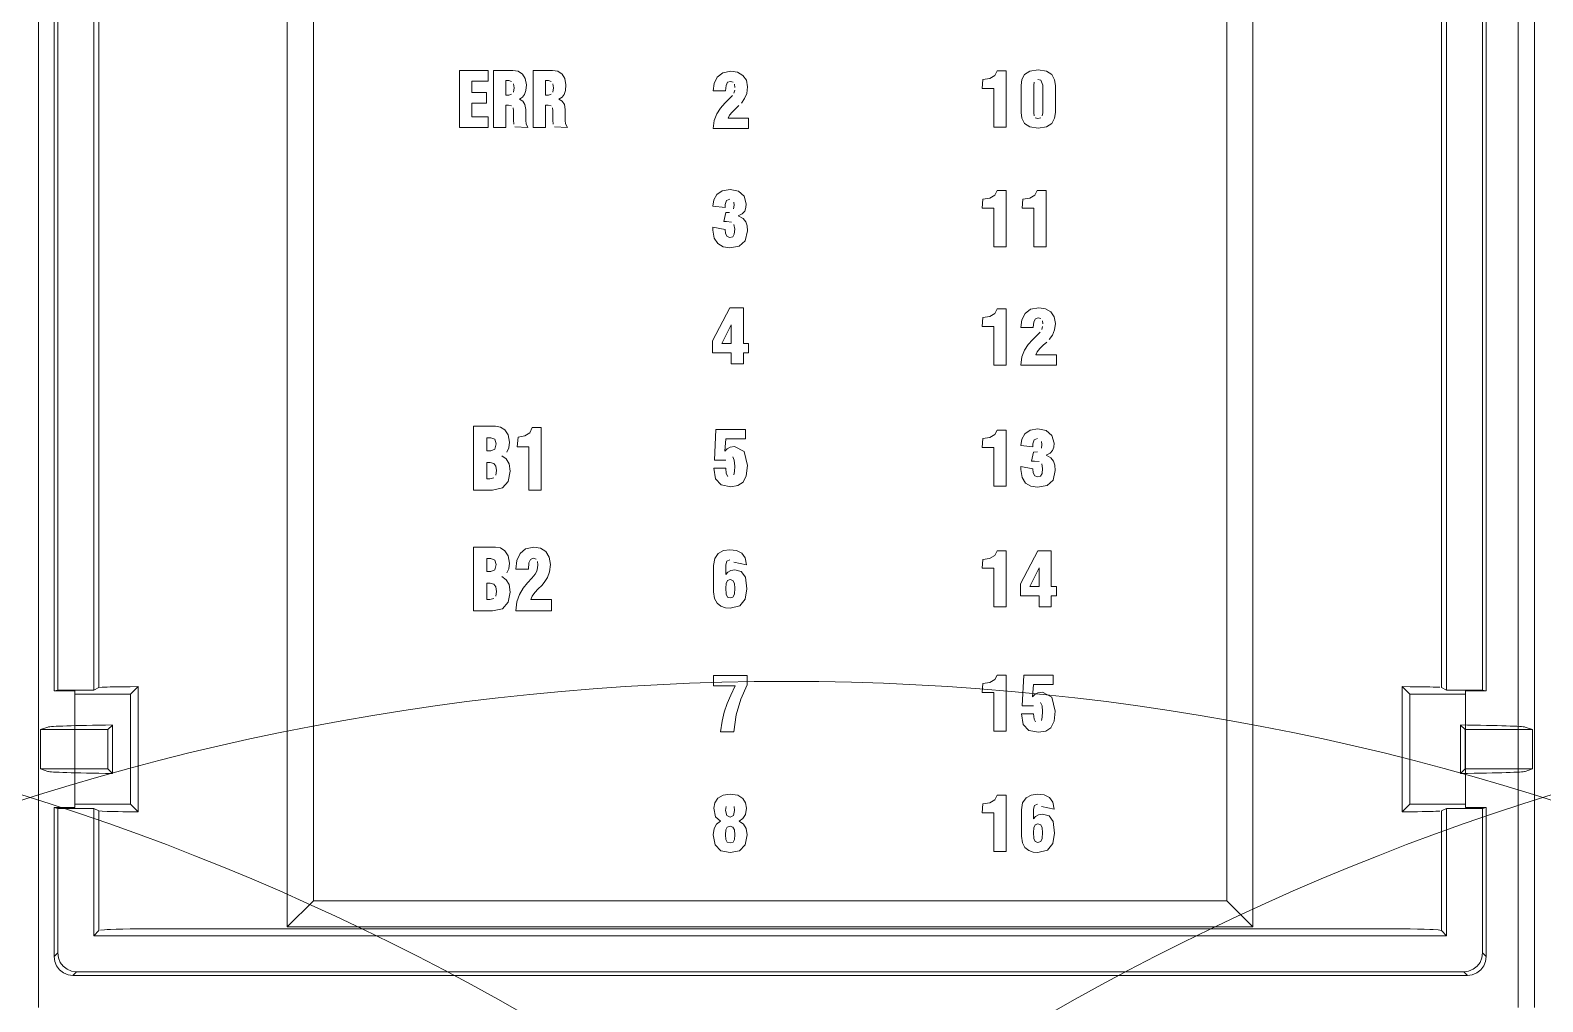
# Model space of a CAD drawing. Header units: millimetres. Extents: x -6000 to 26000, y -6000 to 26000.
# Drawn here: x 114.29 to 119.87, y -4328.75 to -4325.17 of the extents above; entities that cross this region are included whole.
import ezdxf

# ---------------------------------------------------------------- set-up
doc = ezdxf.new("R2010")
doc.units = ezdxf.units.MM
doc.header["$MEASUREMENT"] = 0
doc.layers.add('Чертеж и Рисунок_Ном._пера__7', color=7, linetype='Continuous', lineweight=15)

msp = doc.modelspace()

# ---------------------------------------------------------------- linework, layer by layer
at = {"layer": 'Чертеж и Рисунок_Ном._пера__7', "color": 7, "linetype": 'Continuous', "lineweight": 15}
for p, q in [((114.3193, -4328.7722), (114.3193, -4322.1764)), ((114.3193, -4328.7722), (114.3193, -4322.1767)), ((119.7813, -4328.7722), (119.7813, -4322.1764)), ((119.8416, -4322.1764), (119.8416, -4328.7722)), ((119.8416, -4322.1764), (119.8416, -4328.7722)), ((119.8416, -4328.7305), (119.8416, -4322.1767)), ((114.3772, -4323.0133), (114.3772, -4327.6039)), ((114.3906, -4323.016), (114.3906, -4327.6013)), ((114.5233, -4327.6013), (114.5233, -4323.016)), ((114.5425, -4323.0256), (114.5425, -4327.5917)), ((119.4978, -4327.5917), (119.4978, -4323.0256)), ((119.517, -4327.6013), (119.517, -4323.016)), ((119.6496, -4327.6013), (119.6496, -4323.016)), ((119.663, -4323.0133), (119.663, -4327.6039)), ((115.3344, -4324.4836), (115.3344, -4328.3784)), ((118.7059, -4328.3784), (118.7059, -4324.4836)), ((115.238, -4328.4748), (115.238, -4324.58)), ((118.8023, -4324.58), (118.8023, -4328.4748)), ((114.3906, -4327.6013), (114.3772, -4327.6039)), ((114.4537, -4327.6039), (114.3772, -4327.6039)), ((114.5233, -4327.6013), (114.3906, -4327.6013)), ((114.4537, -4327.6162), (114.4537, -4327.6039)), ((114.6595, -4327.6162), (114.4537, -4327.6162)), ((114.4537, -4327.6162), (114.4537, -4328.0226)), ((114.5425, -4327.5917), (114.5233, -4327.6013)), ((114.6595, -4327.6162), (114.6873, -4327.5883)), ((114.6595, -4327.6162), (114.6595, -4328.0226)), ((114.6873, -4327.5883), (114.6873, -4328.0504)), ((119.3529, -4327.5883), (119.3808, -4327.6162)), ((119.3529, -4328.0504), (119.3529, -4327.5883)), ((119.3808, -4328.0226), (119.3808, -4327.6162)), ((119.3808, -4327.6162), (119.5865, -4327.6162)), ((119.517, -4327.6013), (119.4978, -4327.5917)), ((119.6496, -4327.6013), (119.517, -4327.6013)), ((119.5865, -4327.6039), (119.5865, -4327.6162)), ((119.663, -4327.6039), (119.5865, -4327.6039)), ((119.5865, -4328.0226), (119.5865, -4327.6162)), ((119.663, -4327.6039), (119.6496, -4327.6013)), ((114.3266, -4327.7467), (114.3544, -4327.7374)), ((114.3266, -4327.7467), (114.3266, -4327.8921)), ((114.5757, -4327.7467), (114.3266, -4327.7467)), ((114.5757, -4327.7467), (114.5924, -4327.73)), ((114.5757, -4327.7467), (114.5757, -4327.8921)), ((114.5924, -4327.73), (114.5924, -4327.9088)), ((119.5685, -4327.73), (119.5685, -4327.9088)), ((119.5685, -4327.73), (119.5852, -4327.7467)), ((119.5852, -4327.7467), (119.5852, -4327.8921)), ((119.8343, -4327.7467), (119.5852, -4327.7467)), ((119.8343, -4327.7467), (119.8065, -4327.7374)), ((119.8343, -4327.7467), (119.8343, -4327.8921)), ((114.3544, -4327.9013), (114.3266, -4327.8921)), ((114.3266, -4327.8921), (114.5757, -4327.8921)), ((114.5757, -4327.8921), (114.5924, -4327.9088)), ((119.5685, -4327.9088), (119.5852, -4327.8921)), ((119.5852, -4327.8921), (119.8343, -4327.8921)), ((119.8065, -4327.9013), (119.8343, -4327.8921)), ((114.6595, -4328.0226), (114.4537, -4328.0226)), ((114.4537, -4328.0226), (114.4537, -4328.0348)), ((114.6873, -4328.0504), (114.6595, -4328.0226)), ((119.3529, -4328.0504), (119.3808, -4328.0226)), ((119.3808, -4328.0226), (119.5865, -4328.0226)), ((119.5865, -4328.0348), (119.5865, -4328.0226)), ((114.3772, -4328.0348), (114.3772, -4328.5847)), ((114.4537, -4328.0348), (114.3772, -4328.0348)), ((114.3906, -4328.0375), (114.3772, -4328.0348)), ((114.5233, -4328.0375), (114.3906, -4328.0375)), ((114.3906, -4328.0375), (114.3906, -4328.5713)), ((114.5233, -4328.0375), (114.5425, -4328.0471)), ((114.5233, -4328.0375), (114.5233, -4328.5079)), ((114.5425, -4328.0471), (114.5425, -4328.4887)), ((119.517, -4328.0375), (119.4978, -4328.0471)), ((119.4978, -4328.4887), (119.4978, -4328.0471)), ((119.6496, -4328.0375), (119.517, -4328.0375)), ((119.517, -4328.5079), (119.517, -4328.0375)), ((119.663, -4328.0348), (119.5865, -4328.0348)), ((119.663, -4328.0348), (119.6496, -4328.0375)), ((119.6496, -4328.5713), (119.6496, -4328.0375)), ((119.663, -4328.0348), (119.663, -4328.5847)), ((115.238, -4328.4748), (115.3344, -4328.3784)), ((115.3344, -4328.3784), (118.7059, -4328.3784)), ((118.7059, -4328.3784), (118.8023, -4328.4748)), ((118.8023, -4328.4748), (115.238, -4328.4748)), ((114.5233, -4328.5079), (114.5425, -4328.4887)), ((114.5233, -4328.5079), (119.517, -4328.5079)), ((119.2892, -4328.4817), (114.751, -4328.4817)), ((119.4978, -4328.4887), (119.517, -4328.5079)), ((114.3772, -4328.5847), (114.3906, -4328.5713)), ((119.663, -4328.5847), (119.6496, -4328.5713)), ((114.4465, -4328.654), (114.4599, -4328.6406)), ((114.4599, -4328.6406), (119.5803, -4328.6406)), ((119.5937, -4328.654), (119.5803, -4328.6406)), ((119.5937, -4328.654), (114.4465, -4328.654))]:
    msp.add_line(p, q, dxfattribs=at)
at = {"layer": 'Чертеж и Рисунок_Ном._пера__7', "color": 7, "linetype": 'Continuous', "lineweight": 15, "flags": 128}
for points in [[(115.8735, -4325.5253), (115.9792, -4325.5253), (115.9792, -4325.4852), (115.919, -4325.4852), (115.919, -4325.4355), (115.9729, -4325.4355), (115.9729, -4325.3954), (115.919, -4325.3954), (115.919, -4325.3539), (115.9792, -4325.3539), (115.9792, -4325.3139), (115.8735, -4325.3139)], [(116.8719, -4326.1901), (116.8077, -4326.3115), (116.8077, -4326.3565), (116.8766, -4326.3565), (116.8766, -4326.3971), (116.9214, -4326.3971), (116.9214, -4326.3565), (116.9408, -4326.3565), (116.9408, -4326.3215), (116.9214, -4326.3215), (116.9214, -4326.1901)], [(116.8766, -4326.3215), (116.8422, -4326.3215), (116.8766, -4326.2526)], [(118.008, -4327.0875), (117.9438, -4327.2088), (117.9438, -4327.2538), (118.0127, -4327.2538), (118.0127, -4327.2944), (118.0574, -4327.2944), (118.0574, -4327.2538), (118.0769, -4327.2538), (118.0769, -4327.2188), (118.0574, -4327.2188), (118.0574, -4327.0875)], [(118.0127, -4327.2188), (117.9782, -4327.2188), (118.0127, -4327.1499)]]:
    msp.add_lwpolyline(points, close=True, dxfattribs=at)
for points in [[(116.0903, -4325.3172), (116.0705, -4325.3139), (115.999, -4325.3139), (115.999, -4325.5253), (116.0445, -4325.5253), (116.0445, -4325.4428)], [(116.0445, -4325.3518), (116.0558, -4325.3518), (116.0657, -4325.3545)], [(116.0658, -4325.4022), (116.0561, -4325.4048), (116.0445, -4325.4048), (116.0445, -4325.3518)], [(116.106, -4325.3273), (116.0903, -4325.3172)], [(116.1165, -4325.3439), (116.106, -4325.3273)], [(116.1202, -4325.3671), (116.1165, -4325.3439)], [(116.2362, -4325.3172), (116.2165, -4325.3139), (116.1449, -4325.3139), (116.1449, -4325.5253), (116.1904, -4325.5253), (116.1904, -4325.4428)], [(116.1904, -4325.3518), (116.2018, -4325.3518), (116.2117, -4325.3545)], [(116.2118, -4325.4022), (116.202, -4325.4048), (116.1904, -4325.4048), (116.1904, -4325.3518)], [(116.252, -4325.3273), (116.2362, -4325.3172)], [(116.2624, -4325.3439), (116.252, -4325.3273)], [(116.2662, -4325.3671), (116.2624, -4325.3439)], [(116.8247, -4325.3388), (116.813, -4325.362)], [(116.8453, -4325.323), (116.8247, -4325.3388)], [(116.8756, -4325.3172), (116.8453, -4325.323)], [(116.9002, -4325.321), (116.8756, -4325.3172)], [(116.9197, -4325.3323), (116.9002, -4325.321)], [(116.9325, -4325.3504), (116.9197, -4325.3323)], [(116.9371, -4325.3749), (116.9325, -4325.3504)], [(117.8305, -4325.3438), (117.8056, -4325.3476), (117.8023, -4325.3802), (117.8456, -4325.3802), (117.8456, -4325.523)], [(117.8491, -4325.333), (117.8305, -4325.3438)], [(117.8456, -4325.523), (117.8909, -4325.523), (117.8909, -4325.3161), (117.8586, -4325.3161), (117.8491, -4325.333)], [(117.9492, -4325.3481), (117.9463, -4325.3697)], [(117.9593, -4325.3295), (117.9492, -4325.3481)], [(117.9786, -4325.3165), (117.9593, -4325.3295)], [(118.009, -4325.3117), (117.9786, -4325.3165)], [(118.0084, -4325.3473), (118.019, -4325.3498)], [(118.0407, -4325.3166), (118.009, -4325.3117)], [(118.019, -4325.3498), (118.0261, -4325.3688), (118.0261, -4325.4703), (118.0245, -4325.4821)], [(118.0603, -4325.3296), (118.0407, -4325.3166)], [(118.0701, -4325.3482), (118.0603, -4325.3296)], [(118.0701, -4325.4907), (118.0729, -4325.4692), (118.0729, -4325.3697), (118.0701, -4325.3482)], [(116.0723, -4325.3631), (116.0747, -4325.3783), (116.0724, -4325.3937)], [(116.1059, -4325.413), (116.114, -4325.4025)], [(116.114, -4325.4025), (116.1187, -4325.3878)], [(116.1187, -4325.3878), (116.1202, -4325.3671)], [(116.2183, -4325.3631), (116.2207, -4325.3783), (116.2183, -4325.3937)], [(116.2519, -4325.413), (116.2599, -4325.4025)], [(116.2599, -4325.4025), (116.2647, -4325.3878)], [(116.2647, -4325.3878), (116.2662, -4325.3671)], [(116.813, -4325.362), (116.8093, -4325.3899), (116.8553, -4325.3899), (116.8572, -4325.3692), (116.8633, -4325.3579)], [(116.8633, -4325.3579), (116.8735, -4325.3545)], [(116.8806, -4325.4072), (116.8676, -4325.4203)], [(116.8735, -4325.3545), (116.8838, -4325.3573)], [(116.8894, -4325.3864), (116.8864, -4325.3975)], [(116.8889, -4325.365), (116.8903, -4325.3766)], [(116.9259, -4325.4182), (116.934, -4325.3992)], [(116.934, -4325.3992), (116.9371, -4325.3749)], [(117.9463, -4325.3697), (117.9463, -4325.4692), (117.9492, -4325.4908), (117.9593, -4325.5095)], [(117.9942, -4325.4821), (117.9931, -4325.4703), (117.9931, -4325.3688), (117.9942, -4325.357)], [(116.0445, -4325.4428), (116.0545, -4325.4428), (116.0655, -4325.4451)], [(116.0711, -4325.4518), (116.0726, -4325.4631), (116.0726, -4325.4979), (116.0736, -4325.5122)], [(116.0944, -4325.4207), (116.1059, -4325.413)], [(116.1067, -4325.4276), (116.0944, -4325.4207)], [(116.115, -4325.4398), (116.1067, -4325.4276)], [(116.1193, -4325.5107), (116.1181, -4325.4988), (116.1181, -4325.4584), (116.115, -4325.4398)], [(116.1904, -4325.4428), (116.2004, -4325.4428), (116.2114, -4325.4451)], [(116.2171, -4325.4518), (116.2186, -4325.4631), (116.2186, -4325.4979), (116.2195, -4325.5122)], [(116.2404, -4325.4207), (116.2519, -4325.413)], [(116.2526, -4325.4276), (116.2404, -4325.4207)], [(116.261, -4325.4398), (116.2526, -4325.4276)], [(116.2653, -4325.5107), (116.2641, -4325.4988), (116.2641, -4325.4584), (116.261, -4325.4398)], [(116.8367, -4325.453), (116.8229, -4325.4739)], [(116.8523, -4325.4354), (116.8367, -4325.453)], [(116.8676, -4325.4203), (116.8523, -4325.4354)], [(116.8796, -4325.4677), (116.8923, -4325.4555)], [(116.8923, -4325.4555), (116.9047, -4325.444)], [(116.9141, -4325.4343), (116.9259, -4325.4182)], [(116.0776, -4325.5218), (116.1263, -4325.5253), (116.1193, -4325.5107)], [(116.2236, -4325.5218), (116.2722, -4325.5253), (116.2653, -4325.5107)], [(116.8093, -4325.5285), (116.9406, -4325.5285), (116.9406, -4325.4906), (116.8647, -4325.4906), (116.8695, -4325.4797)], [(116.8131, -4325.4989), (116.8093, -4325.5285)], [(116.8229, -4325.4739), (116.8131, -4325.4989)], [(116.8695, -4325.4797), (116.8796, -4325.4677)], [(117.9593, -4325.5095), (117.9786, -4325.5226)], [(118.019, -4325.4893), (118.0084, -4325.4918), (117.9987, -4325.4893)], [(118.0407, -4325.5225), (118.0603, -4325.5094)], [(118.0603, -4325.5094), (118.0701, -4325.4907)], [(117.9786, -4325.5226), (118.009, -4325.5275)], [(118.009, -4325.5275), (118.0407, -4325.5225)], [(116.8239, -4325.7719), (116.8126, -4325.7914), (116.809, -4325.8145), (116.8538, -4325.8204)], [(116.8434, -4325.7584), (116.8239, -4325.7719)], [(116.872, -4325.7533), (116.8434, -4325.7584)], [(116.8538, -4325.8204), (116.8538, -4325.8092), (116.8585, -4325.7944)], [(116.8585, -4325.7944), (116.8712, -4325.7889)], [(116.9033, -4325.76), (116.872, -4325.7533)], [(116.9243, -4325.7783), (116.9033, -4325.76)], [(116.9318, -4325.806), (116.9243, -4325.7783)], [(117.8305, -4325.7854), (117.8056, -4325.7892), (117.8023, -4325.8219), (117.8456, -4325.8219), (117.8456, -4325.9647)], [(117.8491, -4325.7746), (117.8305, -4325.7854)], [(117.8456, -4325.9647), (117.8909, -4325.9647), (117.8909, -4325.7577), (117.8586, -4325.7577), (117.8491, -4325.7746)], [(117.978, -4325.7854), (117.9531, -4325.7892), (117.9498, -4325.8219), (117.9931, -4325.8219), (117.9931, -4325.9647)], [(117.9966, -4325.7746), (117.978, -4325.7854)], [(117.9931, -4325.9647), (118.0384, -4325.9647), (118.0384, -4325.7577), (118.0061, -4325.7577), (117.9966, -4325.7746)], [(116.8705, -4325.8379), (116.8561, -4325.839), (116.8491, -4325.8722), (116.8594, -4325.8722), (116.8771, -4325.8745)], [(116.8855, -4325.8003), (116.8871, -4325.811), (116.8854, -4325.8253)], [(116.9024, -4325.8508), (116.9174, -4325.8437)], [(116.9201, -4325.8604), (116.9024, -4325.8508)], [(116.9174, -4325.8437), (116.9264, -4325.8333)], [(116.9264, -4325.8333), (116.9307, -4325.8205)], [(116.9307, -4325.8205), (116.9318, -4325.806)], [(116.8554, -4325.9157), (116.8538, -4325.9008), (116.809, -4325.8928), (116.809, -4325.9032), (116.8137, -4325.9329)], [(116.8894, -4325.8999), (116.8878, -4325.9181), (116.8822, -4325.9281)], [(116.8866, -4325.8829), (116.8894, -4325.8999)], [(116.9303, -4325.8724), (116.9201, -4325.8604)], [(116.9284, -4325.9425), (116.9362, -4325.9067)], [(116.9351, -4325.8877), (116.9303, -4325.8724)], [(116.9362, -4325.9067), (116.9351, -4325.8877)], [(116.8137, -4325.9329), (116.8267, -4325.9534)], [(116.8267, -4325.9534), (116.8464, -4325.9653)], [(116.8464, -4325.9653), (116.8714, -4325.9691)], [(116.861, -4325.9268), (116.8554, -4325.9157)], [(116.8714, -4325.9311), (116.861, -4325.9268)], [(116.8822, -4325.9281), (116.8714, -4325.9311)], [(116.8714, -4325.9691), (116.9062, -4325.9627)], [(116.9062, -4325.9627), (116.9284, -4325.9425)], [(118.0117, -4326.19), (117.9813, -4326.1958)], [(118.0363, -4326.1938), (118.0117, -4326.19)], [(117.8305, -4326.2221), (117.8056, -4326.2259), (117.8023, -4326.2586), (117.8456, -4326.2586), (117.8456, -4326.4014)], [(117.8491, -4326.2113), (117.8305, -4326.2221)], [(117.8456, -4326.4014), (117.8909, -4326.4014), (117.8909, -4326.1944), (117.8586, -4326.1944), (117.8491, -4326.2113)], [(117.9491, -4326.2348), (117.9454, -4326.2627), (117.9913, -4326.2627), (117.9933, -4326.242), (117.9994, -4326.2307)], [(117.9608, -4326.2117), (117.9491, -4326.2348)], [(117.9813, -4326.1958), (117.9608, -4326.2117)], [(117.9994, -4326.2307), (118.0096, -4326.2274)], [(118.0096, -4326.2274), (118.0198, -4326.2301)], [(118.0249, -4326.2378), (118.0264, -4326.2494)], [(118.0558, -4326.2051), (118.0363, -4326.1938)], [(118.0686, -4326.2233), (118.0558, -4326.2051)], [(118.0732, -4326.2477), (118.0686, -4326.2233)], [(118.0037, -4326.2932), (117.9884, -4326.3082)], [(118.0166, -4326.2801), (118.0037, -4326.2932)], [(118.0255, -4326.2592), (118.0224, -4326.2703)], [(118.0502, -4326.3072), (118.0619, -4326.2911)], [(118.0619, -4326.2911), (118.0701, -4326.272)], [(118.0701, -4326.272), (118.0732, -4326.2477)], [(117.9454, -4326.4014), (118.0767, -4326.4014), (118.0767, -4326.3634), (118.0008, -4326.3634), (118.0056, -4326.3525)], [(117.9589, -4326.3468), (117.9491, -4326.3717)], [(117.9727, -4326.3258), (117.9589, -4326.3468)], [(117.9884, -4326.3082), (117.9727, -4326.3258)], [(118.0056, -4326.3525), (118.0157, -4326.3405)], [(118.0157, -4326.3405), (118.0283, -4326.3283)], [(118.0283, -4326.3283), (118.0408, -4326.3168)], [(117.9491, -4326.3717), (117.9454, -4326.4014)], [(116.0247, -4326.6306), (116.0062, -4326.6273), (115.9252, -4326.6273), (115.9252, -4326.8631)], [(116.0414, -4326.641), (116.0247, -4326.6306)], [(116.1294, -4326.8631), (116.1745, -4326.8631), (116.1745, -4326.6323), (116.1423, -4326.6323), (116.1329, -4326.6511), (116.1143, -4326.6632)], [(118.0081, -4326.6368), (117.9795, -4326.6419)], [(118.0394, -4326.6435), (118.0081, -4326.6368)], [(115.9742, -4326.6697), (115.9892, -4326.6697), (116.0045, -4326.6755)], [(116.0045, -4326.712), (115.9892, -4326.7183), (115.9742, -4326.7183), (115.9742, -4326.6697)], [(116.0045, -4326.6755), (116.0091, -4326.6917)], [(116.0091, -4326.6917), (116.0045, -4326.712)], [(116.0581, -4326.6865), (116.0534, -4326.6594), (116.0414, -4326.641)], [(116.0552, -4326.7075), (116.0581, -4326.6865)], [(116.1143, -4326.6632), (116.0895, -4326.6674), (116.0862, -4326.7039), (116.1294, -4326.7039), (116.1294, -4326.8631)], [(116.8564, -4326.6743), (116.9286, -4326.6743), (116.9286, -4326.639), (116.8202, -4326.639), (116.8143, -4326.753), (116.8564, -4326.753)], [(116.861, -4326.7109), (116.8526, -4326.7191), (116.8564, -4326.6743)], [(117.8305, -4326.6689), (117.8056, -4326.6727), (117.8023, -4326.7054), (117.8456, -4326.7054), (117.8456, -4326.8482)], [(117.8491, -4326.6581), (117.8305, -4326.6689)], [(117.8456, -4326.8482), (117.8909, -4326.8482), (117.8909, -4326.6412), (117.8586, -4326.6412), (117.8491, -4326.6581)], [(117.9599, -4326.6554), (117.9487, -4326.6749), (117.9451, -4326.698), (117.9899, -4326.7039)], [(117.9795, -4326.6419), (117.9599, -4326.6554)], [(117.9899, -4326.7039), (117.9899, -4326.6927), (117.9946, -4326.6779)], [(117.9946, -4326.6779), (118.0072, -4326.6724)], [(118.0216, -4326.6838), (118.0231, -4326.6945), (118.0215, -4326.7088)], [(118.0603, -4326.6618), (118.0394, -4326.6435)], [(118.0679, -4326.6895), (118.0603, -4326.6618)], [(118.0667, -4326.704), (118.0679, -4326.6895)], [(116.0461, -4326.748), (116.0293, -4326.7364)], [(116.0565, -4326.7661), (116.0461, -4326.748)], [(116.0479, -4326.7225), (116.0552, -4326.7075)], [(116.8888, -4326.7026), (116.8724, -4326.7049), (116.861, -4326.7109)], [(116.8823, -4326.7408), (116.8878, -4326.7521)], [(116.9243, -4326.7203), (116.8888, -4326.7026)], [(116.9322, -4326.8098), (116.9362, -4326.7724), (116.9243, -4326.7203)], [(118.0066, -4326.7214), (117.9922, -4326.7225), (117.9852, -4326.7558), (117.9955, -4326.7558), (118.0132, -4326.758)], [(118.0384, -4326.7343), (118.0535, -4326.7272)], [(118.0561, -4326.7439), (118.0384, -4326.7343)], [(118.0535, -4326.7272), (118.0624, -4326.7168)], [(118.0664, -4326.7559), (118.0561, -4326.7439)], [(118.0624, -4326.7168), (118.0667, -4326.704)], [(115.9742, -4326.7607), (115.9868, -4326.7607), (116.0008, -4326.7642)], [(116.0005, -4326.8178), (115.9856, -4326.8208), (115.9742, -4326.8208), (115.9742, -4326.7607)], [(116.0008, -4326.7642), (116.0082, -4326.7745)], [(116.0103, -4326.7912), (116.0081, -4326.8083)], [(116.0082, -4326.7745), (116.0103, -4326.7912)], [(116.0531, -4326.8311), (116.0601, -4326.7935), (116.0565, -4326.7661)], [(116.8583, -4326.802), (116.8564, -4326.7824), (116.812, -4326.7824), (116.8184, -4326.8215)], [(116.8639, -4326.8122), (116.8583, -4326.802)], [(116.8885, -4326.7946), (116.8856, -4326.8071)], [(116.8878, -4326.7521), (116.8894, -4326.7741), (116.8885, -4326.7946)], [(117.9915, -4326.7992), (117.9899, -4326.7843), (117.9451, -4326.7764), (117.9451, -4326.7867), (117.9498, -4326.8164)], [(117.9971, -4326.8103), (117.9915, -4326.7992)], [(118.0255, -4326.7834), (118.0239, -4326.8016), (118.0183, -4326.8116)], [(118.0227, -4326.7664), (118.0255, -4326.7834)], [(118.0644, -4326.826), (118.0723, -4326.7902)], [(118.0712, -4326.7712), (118.0664, -4326.7559)], [(118.0723, -4326.7902), (118.0712, -4326.7712)], [(115.9252, -4326.8631), (115.9959, -4326.8631), (116.0317, -4326.8548)], [(116.0317, -4326.8548), (116.0531, -4326.8311)], [(116.8184, -4326.8215), (116.8388, -4326.8435)], [(116.8388, -4326.8435), (116.8747, -4326.8504)], [(116.8747, -4326.8504), (116.9011, -4326.8466)], [(116.9011, -4326.8466), (116.9204, -4326.8338)], [(116.9204, -4326.8338), (116.9322, -4326.8098)], [(117.9498, -4326.8164), (117.9627, -4326.8369)], [(117.9627, -4326.8369), (117.9825, -4326.8488)], [(117.9825, -4326.8488), (118.0075, -4326.8526)], [(118.0075, -4326.8146), (117.9971, -4326.8103)], [(118.0183, -4326.8116), (118.0075, -4326.8146)], [(118.0075, -4326.8526), (118.0423, -4326.8462)], [(118.0423, -4326.8462), (118.0644, -4326.826)], [(116.0247, -4327.0764), (116.0062, -4327.0731), (115.9252, -4327.0731), (115.9252, -4327.3088)], [(116.0414, -4327.0868), (116.0247, -4327.0764)], [(116.1176, -4327.0796), (116.0971, -4327.0973)], [(116.1478, -4327.0731), (116.1176, -4327.0796)], [(116.1724, -4327.0774), (116.1478, -4327.0731)], [(116.1918, -4327.09), (116.1724, -4327.0774)], [(116.8712, -4327.0831), (116.8478, -4327.0864), (116.8288, -4327.0969)], [(116.8957, -4327.0861), (116.8712, -4327.0831)], [(115.9742, -4327.1154), (115.9892, -4327.1154), (116.0045, -4327.1212)], [(116.0045, -4327.1577), (115.9892, -4327.164), (115.9742, -4327.164), (115.9742, -4327.1154)], [(116.0045, -4327.1212), (116.0091, -4327.1374)], [(116.0091, -4327.1374), (116.0045, -4327.1577)], [(116.0581, -4327.1322), (116.0534, -4327.1051), (116.0414, -4327.0868)], [(116.0552, -4327.1532), (116.0581, -4327.1322)], [(116.0855, -4327.1231), (116.0818, -4327.1542), (116.1276, -4327.1542), (116.1295, -4327.1311)], [(116.0971, -4327.0973), (116.0855, -4327.1231)], [(116.1295, -4327.1311), (116.1356, -4327.1186)], [(116.1356, -4327.1186), (116.1458, -4327.1148)], [(116.1458, -4327.1148), (116.156, -4327.1178)], [(116.1625, -4327.1394), (116.1616, -4327.1503), (116.1586, -4327.1627), (116.1528, -4327.1736)], [(116.1611, -4327.1264), (116.1625, -4327.1394)], [(116.2045, -4327.1102), (116.1918, -4327.09)], [(116.1979, -4327.1858), (116.2061, -4327.1645), (116.2091, -4327.1374)], [(116.2091, -4327.1374), (116.2045, -4327.1102)], [(116.8161, -4327.1149), (116.8114, -4327.1408), (116.8114, -4327.2382), (116.815, -4327.2625)], [(116.8288, -4327.0969), (116.8161, -4327.1149)], [(116.8561, -4327.1749), (116.8561, -4327.1387), (116.8598, -4327.1248)], [(116.8598, -4327.1248), (116.8712, -4327.1199)], [(116.8858, -4327.129), (116.9324, -4327.1387), (116.9278, -4327.1131)], [(116.9151, -4327.0959), (116.8957, -4327.0861)], [(116.9278, -4327.1131), (116.9151, -4327.0959)], [(117.8303, -4327.1152), (117.8054, -4327.119), (117.8022, -4327.1516), (117.8454, -4327.1516), (117.8454, -4327.2944)], [(117.849, -4327.1044), (117.8303, -4327.1152)], [(117.8454, -4327.2944), (117.8908, -4327.2944), (117.8908, -4327.0875), (117.8584, -4327.0875), (117.849, -4327.1044)], [(116.0461, -4327.1937), (116.0293, -4327.1821)], [(116.0565, -4327.2119), (116.0461, -4327.1937)], [(116.0479, -4327.1682), (116.0552, -4327.1532)], [(116.1399, -4327.1882), (116.1247, -4327.2049)], [(116.1528, -4327.1736), (116.1399, -4327.1882)], [(116.1863, -4327.2038), (116.1979, -4327.1858)], [(116.8749, -4327.1594), (116.864, -4327.1658), (116.8561, -4327.1749)], [(116.8561, -4327.225), (116.8573, -4327.2077), (116.8621, -4327.1969), (116.8723, -4327.1932), (116.8828, -4327.197)], [(116.8894, -4327.157), (116.8749, -4327.1594)], [(116.9136, -4327.1634), (116.8894, -4327.157)], [(116.9289, -4327.1842), (116.9136, -4327.1634)], [(116.9281, -4327.2656), (116.9342, -4327.2276), (116.9289, -4327.1842)], [(115.9742, -4327.2064), (115.9868, -4327.2064), (116.0008, -4327.21)], [(116.0005, -4327.2636), (115.9856, -4327.2665), (115.9742, -4327.2665), (115.9742, -4327.2064)], [(116.0008, -4327.21), (116.0082, -4327.2202)], [(116.0103, -4327.2369), (116.0081, -4327.2541)], [(116.0082, -4327.2202), (116.0103, -4327.2369)], [(116.0531, -4327.2768), (116.0601, -4327.2392), (116.0565, -4327.2119)], [(116.0953, -4327.2479), (116.0856, -4327.2758)], [(116.1091, -4327.2246), (116.0953, -4327.2479)], [(116.1247, -4327.2049), (116.1091, -4327.2246)], [(116.1418, -4327.2544), (116.1518, -4327.241)], [(116.1518, -4327.241), (116.1644, -4327.2274), (116.1768, -4327.2145)], [(116.1768, -4327.2145), (116.1863, -4327.2038)], [(116.8574, -4327.2467), (116.8561, -4327.225)], [(116.8622, -4327.2579), (116.8574, -4327.2467)], [(116.8828, -4327.197), (116.888, -4327.2079)], [(116.8881, -4327.2472), (116.8829, -4327.2582)], [(116.888, -4327.2079), (116.8894, -4327.2253)], [(116.8894, -4327.2253), (116.8881, -4327.2472)], [(115.9252, -4327.3088), (115.9959, -4327.3088), (116.0317, -4327.3006)], [(116.0317, -4327.3006), (116.0531, -4327.2768)], [(116.0818, -4327.3088), (116.2127, -4327.3088), (116.2127, -4327.2665), (116.137, -4327.2665), (116.1418, -4327.2544)], [(116.0856, -4327.2758), (116.0818, -4327.3088)], [(116.815, -4327.2625), (116.8245, -4327.2798)], [(116.8245, -4327.2798), (116.8384, -4327.291), (116.8549, -4327.2971), (116.8723, -4327.2989)], [(116.8723, -4327.2612), (116.8622, -4327.2579)], [(116.8829, -4327.2582), (116.8723, -4327.2612)], [(116.8723, -4327.2989), (116.9083, -4327.2901)], [(116.9083, -4327.2901), (116.9281, -4327.2656)], [(116.9116, -4327.6345), (116.9356, -4327.5822), (116.9356, -4327.5477), (116.8108, -4327.5477), (116.8108, -4327.5857), (116.8906, -4327.5857), (116.8748, -4327.6196)], [(117.8305, -4327.5732), (117.8056, -4327.577), (117.8023, -4327.6097), (117.8456, -4327.6097), (117.8456, -4327.7525)], [(117.8491, -4327.5624), (117.8305, -4327.5732)], [(117.8456, -4327.7525), (117.8909, -4327.7525), (117.8909, -4327.5455), (117.8586, -4327.5455), (117.8491, -4327.5624)], [(117.9925, -4327.5808), (118.0646, -4327.5808), (118.0646, -4327.5455), (117.9563, -4327.5455), (117.9504, -4327.6595), (117.9925, -4327.6595)], [(117.9971, -4327.6174), (117.9887, -4327.6256), (117.9925, -4327.5808)], [(114.5425, -4327.5917), (114.5544, -4327.5906), (114.5726, -4327.5899), (114.5846, -4327.5896), (114.5983, -4327.5893), (114.6136, -4327.589), (114.6304, -4327.5888), (114.6577, -4327.5885), (114.6873, -4327.5883)], [(116.8748, -4327.6196), (116.8615, -4327.651)], [(116.8947, -4327.6929), (116.9116, -4327.6345)], [(118.0249, -4327.6091), (118.0085, -4327.6114), (117.9971, -4327.6174)], [(118.0603, -4327.6268), (118.0249, -4327.6091)], [(118.0683, -4327.7163), (118.0723, -4327.6789), (118.0603, -4327.6268)], [(119.3529, -4327.5883), (119.3825, -4327.5885), (119.4099, -4327.5888), (119.4266, -4327.589), (119.4419, -4327.5893), (119.4556, -4327.5896), (119.4676, -4327.5899), (119.4777, -4327.5902), (119.492, -4327.5909)], [(116.8508, -4327.6822), (116.8424, -4327.716)], [(116.8615, -4327.651), (116.8508, -4327.6822)], [(116.8862, -4327.7547), (116.8947, -4327.6929)], [(117.9944, -4327.7085), (117.9925, -4327.6889), (117.9481, -4327.6889), (117.9545, -4327.728)], [(118.0184, -4327.6473), (118.0238, -4327.6586)], [(118.0238, -4327.6586), (118.0255, -4327.6806), (118.0245, -4327.7011)], [(116.8424, -4327.716), (116.8364, -4327.7547), (116.8862, -4327.7547)], [(117.9545, -4327.728), (117.9749, -4327.75)], [(117.9749, -4327.75), (118.0108, -4327.7569)], [(117.9999, -4327.7187), (117.9944, -4327.7085)], [(118.0108, -4327.7569), (118.0372, -4327.7531)], [(118.0245, -4327.7011), (118.0217, -4327.7136)], [(118.0372, -4327.7531), (118.0564, -4327.7403)], [(118.0564, -4327.7403), (118.0683, -4327.7163)], [(116.8161, -4328.0171), (116.8123, -4328.0374), (116.8185, -4328.0683)], [(116.8461, -4327.9891), (116.8273, -4328.0005), (116.8161, -4328.0171)], [(116.8723, -4327.985), (116.8461, -4327.9891)], [(116.86, -4328.0643), (116.8559, -4328.0453), (116.8578, -4328.0309)], [(116.9004, -4327.9892), (116.8723, -4327.985)], [(116.8872, -4328.0309), (116.8891, -4328.0453), (116.8849, -4328.0643)], [(116.9191, -4328.0007), (116.9004, -4327.9892)], [(116.9295, -4328.0174), (116.9191, -4328.0007)], [(116.9327, -4328.0374), (116.9295, -4328.0174)], [(117.8305, -4328.0171), (117.8056, -4328.0209), (117.8023, -4328.0536), (117.8456, -4328.0536), (117.8456, -4328.1964)], [(117.8491, -4328.0063), (117.8305, -4328.0171)], [(117.8456, -4328.1964), (117.8909, -4328.1964), (117.8909, -4327.9894), (117.8586, -4327.9894), (117.8491, -4328.0063)], [(117.9521, -4328.0168), (117.9475, -4328.0427), (117.9475, -4328.1401), (117.951, -4328.1644)], [(117.9649, -4327.9988), (117.9521, -4328.0168)], [(118.0072, -4327.985), (117.9839, -4327.9883), (117.9649, -4327.9988)], [(117.9922, -4328.0768), (117.9922, -4328.0406), (117.9958, -4328.0267)], [(117.9958, -4328.0267), (118.0072, -4328.0218)], [(118.0318, -4327.988), (118.0072, -4327.985)], [(118.0218, -4328.0309), (118.0685, -4328.0406), (118.0639, -4328.015)], [(118.0512, -4327.9978), (118.0318, -4327.988)], [(118.0639, -4328.015), (118.0512, -4327.9978)], [(114.5425, -4328.0471), (114.5544, -4328.0482), (114.5726, -4328.0489), (114.5846, -4328.0492), (114.5983, -4328.0494), (114.6136, -4328.0497), (114.6304, -4328.0499), (114.6577, -4328.0502), (114.6873, -4328.0504)], [(116.837, -4328.0845), (116.8221, -4328.0956), (116.813, -4328.112)], [(116.8185, -4328.0683), (116.837, -4328.0845)], [(116.8849, -4328.0643), (116.8723, -4328.0706), (116.86, -4328.0643)], [(116.9059, -4328.0845), (116.9195, -4328.0756)], [(116.9215, -4328.0956), (116.9059, -4328.0845)], [(116.9195, -4328.0756), (116.9291, -4328.0598)], [(116.9291, -4328.0598), (116.9327, -4328.0374)], [(118.011, -4328.0613), (118.0001, -4328.0677), (117.9922, -4328.0768)], [(118.0255, -4328.0589), (118.011, -4328.0613)], [(118.0497, -4328.0653), (118.0255, -4328.0589)], [(118.0649, -4328.086), (118.0497, -4328.0653)], [(118.0641, -4328.1675), (118.0702, -4328.1295), (118.0649, -4328.086)], [(119.3529, -4328.0504), (119.3825, -4328.0502), (119.4099, -4328.0499), (119.4266, -4328.0497), (119.4419, -4328.0494), (119.4556, -4328.0492), (119.4676, -4328.0489), (119.4777, -4328.0485), (119.492, -4328.0478)], [(116.813, -4328.112), (116.8099, -4328.1354), (116.8169, -4328.1723)], [(116.8547, -4328.1348), (116.8562, -4328.1167)], [(116.8562, -4328.152), (116.8547, -4328.1348)], [(116.8562, -4328.1167), (116.8616, -4328.1069), (116.8723, -4328.1039)], [(116.8723, -4328.1039), (116.8829, -4328.1069)], [(116.8829, -4328.1069), (116.8884, -4328.1168), (116.89, -4328.1348)], [(116.89, -4328.1348), (116.8886, -4328.152)], [(116.9313, -4328.1119), (116.9215, -4328.0956)], [(116.9277, -4328.1722), (116.9348, -4328.1348), (116.9313, -4328.1119)], [(117.9922, -4328.1269), (117.9934, -4328.1096), (117.9982, -4328.0988), (118.0084, -4328.0951), (118.0189, -4328.0989)], [(117.9935, -4328.1486), (117.9922, -4328.1269)], [(118.0189, -4328.0989), (118.0241, -4328.1098)], [(118.0241, -4328.1098), (118.0255, -4328.1272)], [(118.0255, -4328.1272), (118.0242, -4328.149)], [(116.8169, -4328.1723), (116.8378, -4328.1938)], [(116.8378, -4328.1938), (116.8723, -4328.2008)], [(116.8616, -4328.1621), (116.8562, -4328.152)], [(116.8832, -4328.1621), (116.8723, -4328.1654), (116.8616, -4328.1621)], [(116.8723, -4328.2008), (116.9068, -4328.1938)], [(116.8886, -4328.152), (116.8832, -4328.1621)], [(116.9068, -4328.1938), (116.9277, -4328.1722)], [(117.951, -4328.1644), (117.9606, -4328.1817)], [(117.9606, -4328.1817), (117.9745, -4328.1929), (117.991, -4328.199), (118.0084, -4328.2008)], [(117.9983, -4328.1598), (117.9935, -4328.1486)], [(118.0084, -4328.1631), (117.9983, -4328.1598)], [(118.019, -4328.1601), (118.0084, -4328.1631)], [(118.0084, -4328.2008), (118.0443, -4328.192)], [(118.0242, -4328.149), (118.019, -4328.1601)], [(118.0443, -4328.192), (118.0641, -4328.1675)], [(114.751, -4328.4817), (114.7191, -4328.4818), (114.6879, -4328.482), (114.6582, -4328.4824), (114.6307, -4328.483), (114.6061, -4328.4837), (114.5848, -4328.4846), (114.5728, -4328.4852), (114.5626, -4328.4858), (114.5483, -4328.4872)], [(119.4978, -4328.4887), (119.4858, -4328.4865), (119.4675, -4328.4852), (119.4554, -4328.4846), (119.4342, -4328.4837), (119.4095, -4328.483), (119.382, -4328.4824), (119.3523, -4328.482), (119.3212, -4328.4818), (119.2892, -4328.4817)], [(114.3772, -4328.5847), (114.3796, -4328.6027), (114.3865, -4328.6194), (114.3975, -4328.6337), (114.4118, -4328.6447), (114.4285, -4328.6516), (114.4465, -4328.654)], [(114.4599, -4328.6406), (114.4419, -4328.6382), (114.4252, -4328.6313), (114.4109, -4328.6203), (114.3999, -4328.606), (114.393, -4328.5893), (114.3906, -4328.5713)], [(119.6496, -4328.5713), (119.6473, -4328.5893), (119.6404, -4328.606), (119.6294, -4328.6203), (119.615, -4328.6313), (119.5983, -4328.6382), (119.5803, -4328.6406)], [(119.5937, -4328.654), (119.6117, -4328.6516), (119.6284, -4328.6447), (119.6428, -4328.6337), (119.6538, -4328.6194), (119.6607, -4328.6027), (119.663, -4328.5847)]]:
    msp.add_lwpolyline(points, dxfattribs=at)
at = {"layer": 'Чертеж и Рисунок_Ном._пера__7', "color": 7, "linetype": 'Continuous', "lineweight": 15}
for centre in [(111.4978, -4336.84), (117.0805, -4336.84), (122.6631, -4336.84), (128.2457, -4336.84)]:
    msp.add_circle(centre, 9.2708, dxfattribs=at)
for centre, start_param, end_param in [((114.91, -4327.7379), 2.178367, 3.089233), ((119.2509, -4327.7379), 0.05236, 0.963226), ((114.91, -4327.9008), 3.193953, 4.104819), ((119.2509, -4327.9008), 5.319959, 6.230825)]:
    msp.add_ellipse(centre, major_axis=(0.5564, 0), ratio=0.017455, start_param=start_param, end_param=end_param, dxfattribs=at)

doc.saveas('drawing.dxf')
